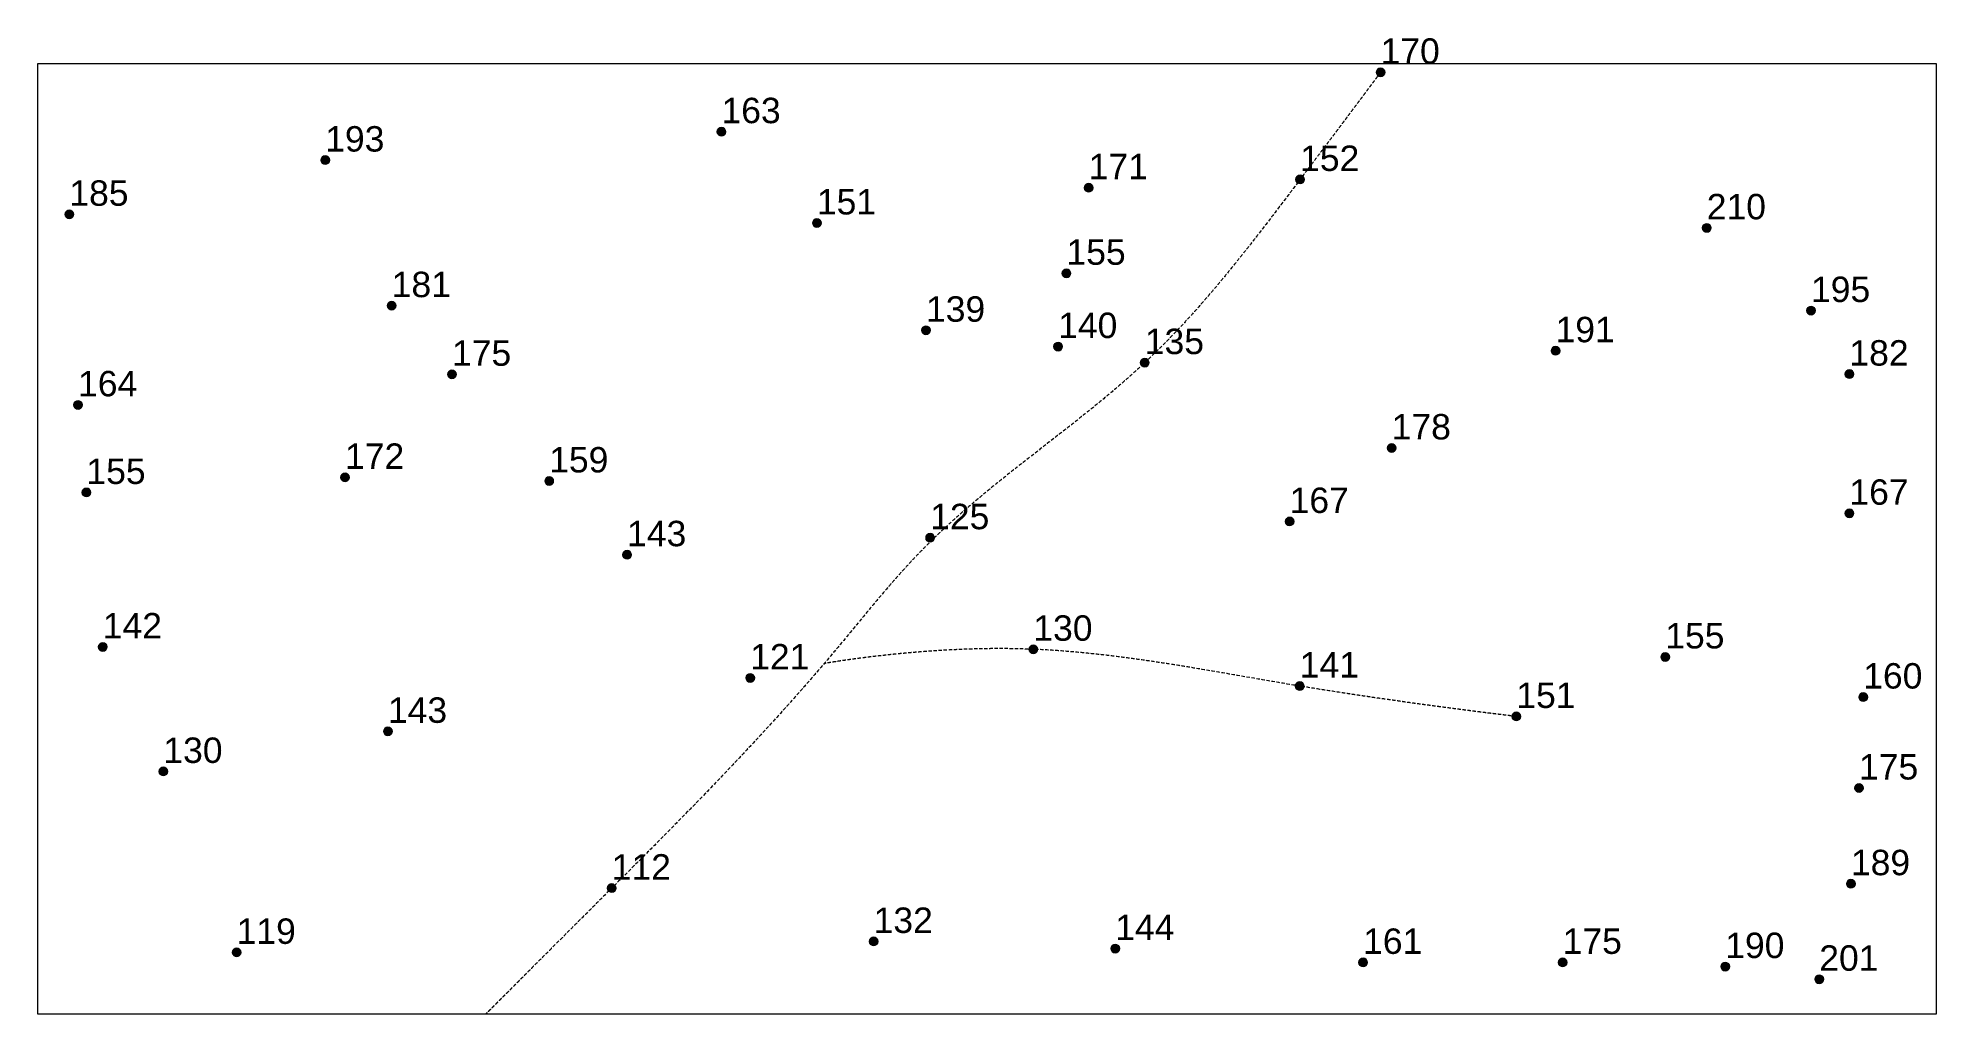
# Model space of a CAD drawing. Header units: millimetres. Extents: x -80003 to 32055, y 90162 to 147752.
import ezdxf

# ---------------------------------------------------------------- set-up
doc = ezdxf.new("R2010")
doc.units = ezdxf.units.MM
doc.header["$MEASUREMENT"] = 0
doc.linetypes.add('Linha Tracejada 2_1', pattern=[300, 200, -100])
for name, color, linetype, lineweight in [('ANT - Linha & Trama_Caneta_No__1', 7, 'Continuous', 13), ('ANT - Linha & Trama_Caneta_No__6', 5, 'Continuous', 13), ('ANT - Linha & Trama_Caneta_No__98', 154, 'Continuous', 13), ('ANT - Texto_Caneta_No__6', 5, 'Continuous', 13)]:
    doc.layers.add(name, color=color, linetype=linetype, lineweight=lineweight)
doc.layers.add('ANT - Linha & Trama_Caneta_No__82', color=7, linetype='Continuous', lineweight=13, true_color=0xaaaaaa)
doc.styles.add('ESTILO_GERADO_1', font='arial.ttf')

msp = doc.modelspace()

# ---------------------------------------------------------------- hatches: boundary and pattern name
at = {"layer": 'ANT - Linha & Trama_Caneta_No__98', "linetype": 'Continuous', "lineweight": 0, "true_color": 0x003060}
for points in [[(-495, 145727, 1), (-986, 145727, 1)], [(-39405, 142221, 1), (-39896, 142221, 1)], [(-62799, 140546, 1), (-63290, 140546, 1)], [(-17726, 138915, 1), (-18217, 138915, 1)], [(-5244, 139404, 1), (-5735, 139404, 1)], [(-77906, 137348, 1), (-78397, 137348, 1)], [(-33773, 136835, 1), (-34264, 136835, 1)], [(18764, 136550, 1), (18273, 136550, 1)], [(-19037, 133865, 1), (-19528, 133865, 1)], [(-58874, 131957, 1), (-59365, 131957, 1)], [(24920, 131668, 1), (24429, 131668, 1)], [(-27330, 130507, 1), (-27821, 130507, 1)], [(-19528, 129544, 1), (-20019, 129544, 1)], [(9836, 129296, 1), (9345, 129296, 1)], [(-55315, 127907, 1), (-55806, 127907, 1)], [(-14414, 128595, 1), (-14904, 128595, 1)], [(27186, 127918, 1), (26695, 127918, 1)], [(-77392, 126106, 1), (-77883, 126106, 1)], [(164, 123562, 1), (-327, 123562, 1)], [(-76898, 120934, 1), (-77389, 120934, 1)], [(-61629, 121825, 1), (-62120, 121825, 1)], [(-49576, 121613, 1), (-50067, 121613, 1)], [(27186, 119706, 1), (26695, 119706, 1)], [(-5863, 119223, 1), (-6354, 119223, 1)], [(-27085, 118264, 1), (-27576, 118264, 1)], [(-44978, 117260, 1), (-45469, 117260, 1)], [(-75931, 111821, 1), (-76422, 111821, 1)], [(-20995, 111682, 1), (-21486, 111682, 1)], [(16314, 111228, 1), (15823, 111228, 1)], [(-37710, 109992, 1), (-38201, 109992, 1)], [(-5265, 109512, 1), (-5756, 109512, 1)], [(28000, 108862, 1), (27509, 108862, 1)], [(7521, 107718, 1), (7030, 107718, 1)], [(-59098, 106839, 1), (-59589, 106839, 1)], [(-72356, 104474, 1), (-72847, 104474, 1)], [(27755, 103495, 1), (27264, 103495, 1)], [(-45884, 97590, 1), (-46375, 97590, 1)], [(27275, 97849, 1), (26784, 97849, 1)], [(-30423, 94443, 1), (-30913, 94443, 1)], [(-16159, 94023, 1), (-16649, 94023, 1)], [(-68028, 93798, 1), (-68519, 93798, 1)], [(-1525, 93206, 1), (-2016, 93206, 1)], [(10257, 93206, 1), (9766, 93206, 1)], [(19854, 92961, 1), (19363, 92961, 1)], [(25406, 92213, 1), (24915, 92213, 1)]]:
    msp.add_hatch(color=148, dxfattribs=at).paths.add_polyline_path(points)

# ---------------------------------------------------------------- linework, layer by layer
at = {"layer": 'ANT - Linha & Trama_Caneta_No__1', "color": 7, "linetype": 'Continuous', "lineweight": 13}
for p, q in [((-80003, 146242), (32055, 146242)), ((-80003, 90162), (-80003, 146242)), ((32055, 146242), (32055, 90162)), ((32055, 90162), (-80003, 90162))]:
    msp.add_line(p, q, dxfattribs=at)
for centre in [(-740, 145727), (-39650, 142221), (-63045, 140546), (-17971, 138915), (-5489, 139404), (-78152, 137348), (-34019, 136835), (18519, 136550), (-19283, 133865), (-59119, 131957), (24674, 131668), (-27576, 130507), (-19774, 129544), (9591, 129296), (-55560, 127907), (-14659, 128595), (26940, 127918), (-77637, 126106), (-82, 123562), (-77144, 120934), (-61874, 121825), (-49822, 121613), (26940, 119706), (-6108, 119223), (-27330, 118264), (-45223, 117260), (-76177, 111821), (-21240, 111682), (16069, 111228), (-37955, 109992), (-5510, 109512), (27755, 108862), (7275, 107718), (-59343, 106839), (-72601, 104474), (27509, 103495), (-46129, 97590), (27030, 97849), (-30668, 94443), (-16404, 94023), (-68274, 93798), (-1770, 93206), (10011, 93206), (19609, 92961), (25161, 92213)]:
    msp.add_circle(centre, 245, dxfattribs=at)
at = {"layer": 'ANT - Linha & Trama_Caneta_No__6', "color": 5, "linetype": 'Linha Tracejada 2_1', "lineweight": 13}
for points, knots in [([(-740, 145727), (-740, 145727), (-3100, 142554), (-5489, 139404), (-8350, 135632), (-11203, 131826), (-14659, 128595), (-18686, 124830), (-23398, 121879), (-27330, 118018), (-29596, 115794), (-31522, 113256), (-33585, 110841), (-37537, 106214), (-41819, 101887), (-46129, 97590), (-49849, 93882), (-53557, 90162), (-53557, 90162)], [0, 0, 0, 0, 1, 1, 1, 2, 2, 2, 3, 3, 3, 4, 4, 4, 5, 5, 5, 6, 6, 6, 6]), ([(7275, 107718), (7275, 107718), (860, 108466), (-5510, 109512), (-10740, 110370), (-15949, 111458), (-21240, 111682), (-27432, 111945), (-33585, 110841), (-33585, 110841)], [0, 0, 0, 0, 1, 1, 1, 2, 2, 2, 3, 3, 3, 3])]:
    msp.add_open_spline(points, degree=3, knots=knots, dxfattribs=at)
at = {"layer": 'ANT - Linha & Trama_Caneta_No__82', "color": 253, "linetype": 'Continuous', "lineweight": 13, "true_color": 0xaaaaaa, "flags": 128}
for points in [[(-495, 145727, 1), (-986, 145727, 1)], [(-39405, 142221, 1), (-39896, 142221, 1)], [(-62799, 140546, 1), (-63290, 140546, 1)], [(-17726, 138915, 1), (-18217, 138915, 1)], [(-5244, 139404, 1), (-5735, 139404, 1)], [(-77906, 137348, 1), (-78397, 137348, 1)], [(-33773, 136835, 1), (-34264, 136835, 1)], [(18764, 136550, 1), (18273, 136550, 1)], [(-19037, 133865, 1), (-19528, 133865, 1)], [(-58874, 131957, 1), (-59365, 131957, 1)], [(24920, 131668, 1), (24429, 131668, 1)], [(-27330, 130507, 1), (-27821, 130507, 1)], [(-19528, 129544, 1), (-20019, 129544, 1)], [(9836, 129296, 1), (9345, 129296, 1)], [(-55315, 127907, 1), (-55806, 127907, 1)], [(-14414, 128595, 1), (-14904, 128595, 1)], [(27186, 127918, 1), (26695, 127918, 1)], [(-77392, 126106, 1), (-77883, 126106, 1)], [(164, 123562, 1), (-327, 123562, 1)], [(-76898, 120934, 1), (-77389, 120934, 1)], [(-61629, 121825, 1), (-62120, 121825, 1)], [(-49576, 121613, 1), (-50067, 121613, 1)], [(27186, 119706, 1), (26695, 119706, 1)], [(-5863, 119223, 1), (-6354, 119223, 1)], [(-27085, 118264, 1), (-27576, 118264, 1)], [(-44978, 117260, 1), (-45469, 117260, 1)], [(-75931, 111821, 1), (-76422, 111821, 1)], [(-20995, 111682, 1), (-21486, 111682, 1)], [(16314, 111228, 1), (15823, 111228, 1)], [(-37710, 109992, 1), (-38201, 109992, 1)], [(-5265, 109512, 1), (-5756, 109512, 1)], [(28000, 108862, 1), (27509, 108862, 1)], [(7521, 107718, 1), (7030, 107718, 1)], [(-59098, 106839, 1), (-59589, 106839, 1)], [(-72356, 104474, 1), (-72847, 104474, 1)], [(27755, 103495, 1), (27264, 103495, 1)], [(-45884, 97590, 1), (-46375, 97590, 1)], [(27275, 97849, 1), (26784, 97849, 1)], [(-30423, 94443, 1), (-30913, 94443, 1)], [(-16159, 94023, 1), (-16649, 94023, 1)], [(-68028, 93798, 1), (-68519, 93798, 1)], [(-1525, 93206, 1), (-2016, 93206, 1)], [(10257, 93206, 1), (9766, 93206, 1)], [(19854, 92961, 1), (19363, 92961, 1)], [(25406, 92213, 1), (24915, 92213, 1)]]:
    msp.add_lwpolyline(points, format="xyb", close=True, dxfattribs=at)

# ---------------------------------------------------------------- texts
at = {"layer": 'ANT - Texto_Caneta_No__6', "color": 5, "linetype": 'Continuous', "lineweight": 13, "char_height": 1500, "attachment_point": 1, "style": 'ESTILO_GERADO_1'}
for s, insert in [('\\A1;{\\pql;\\fArial|b0|i0|c0|p0;\\W1.000000;1\\fArial|b0|i0|c0|p0;\\W1.000000;70}', (-740, 147730)), ('\\A1;{\\pql;\\fArial|b0|i0|c0|p0;\\W1.000000;1\\fArial|b0|i0|c0|p0;\\W1.000000;63}', (-39650, 144225)), ('\\A1;{\\pql;\\fArial|b0|i0|c0|p0;\\W1.000000;1\\fArial|b0|i0|c0|p0;\\W1.000000;93}', (-63045, 142550)), ('\\A1;{\\pql;\\fArial|b0|i0|c0|p0;\\W1.000000;1\\fArial|b0|i0|c0|p0;\\W1.000000;52}', (-5489, 141407)), ('\\A1;{\\pql;\\fArial|b0|i0|c0|p0;\\W1.000000;1\\fArial|b0|i0|c0|p0;\\W1.000000;71}', (-17971, 140918)), ('\\A1;{\\pql;\\fArial|b0|i0|c0|p0;\\W1.000000;185}', (-78152, 139352)), ('\\A1;{\\pql;\\fArial|b0|i0|c0|p0;\\W1.000000;1\\fArial|b0|i0|c0|p0;\\W1.000000;51}', (-34019, 138838)), ('\\A1;{\\pql;\\fArial|b0|i0|c0|p0;\\W1.000000;21\\fArial|b0|i0|c0|p0;\\W1.000000;0}', (18519, 138553)), ('\\A1;{\\pql;\\fArial|b0|i0|c0|p0;\\W1.000000;1\\fArial|b0|i0|c0|p0;\\W1.000000;55}', (-19283, 135869)), ('\\A1;{\\pql;\\fArial|b0|i0|c0|p0;\\W1.000000;1\\fArial|b0|i0|c0|p0;\\W1.000000;81}', (-59119, 133960)), ('\\A1;{\\pql;\\fArial|b0|i0|c0|p0;\\W1.000000;19\\fArial|b0|i0|c0|p0;\\W1.000000;5}', (24674, 133671)), ('\\A1;{\\pql;\\fArial|b0|i0|c0|p0;\\W1.000000;1\\fArial|b0|i0|c0|p0;\\W1.000000;39}', (-27576, 132510)), ('\\A1;{\\pql;\\fArial|b0|i0|c0|p0;\\W1.000000;1\\fArial|b0|i0|c0|p0;\\W1.000000;40}', (-19774, 131547)), ('\\A1;{\\pql;\\fArial|b0|i0|c0|p0;\\W1.000000;191}', (9591, 131299)), ('\\A1;{\\pql;\\fArial|b0|i0|c0|p0;\\W1.000000;1\\fArial|b0|i0|c0|p0;\\W1.000000;35}', (-14659, 130598)), ('\\A1;{\\pql;\\fArial|b0|i0|c0|p0;\\W1.000000;1\\fArial|b0|i0|c0|p0;\\W1.000000;75}', (-55560, 129910)), ('\\A1;{\\pql;\\fArial|b0|i0|c0|p0;\\W1.000000;1\\fArial|b0|i0|c0|p0;\\W1.000000;82}', (26940, 129922)), ('\\A1;{\\pql;\\fArial|b0|i0|c0|p0;\\W1.000000;1\\fArial|b0|i0|c0|p0;\\W1.000000;64}', (-77637, 128109)), ('\\A1;{\\pql;\\fArial|b0|i0|c0|p0;\\W1.000000;1\\fArial|b0|i0|c0|p0;\\W1.000000;78}', (-82, 125565)), ('\\A1;{\\pql;\\fArial|b0|i0|c0|p0;\\W1.000000;1\\fArial|b0|i0|c0|p0;\\W1.000000;72}', (-61874, 123828)), ('\\A1;{\\pql;\\fArial|b0|i0|c0|p0;\\W1.000000;1\\fArial|b0|i0|c0|p0;\\W1.000000;59}', (-49822, 123616)), ('\\A1;{\\pql;\\fArial|b0|i0|c0|p0;\\W1.000000;1\\fArial|b0|i0|c0|p0;\\W1.000000;55}', (-77144, 122937)), ('\\A1;{\\pql;\\fArial|b0|i0|c0|p0;\\W1.000000;1\\fArial|b0|i0|c0|p0;\\W1.000000;67}', (-6108, 121226)), ('\\A1;{\\pql;\\fArial|b0|i0|c0|p0;\\W1.000000;1\\fArial|b0|i0|c0|p0;\\W1.000000;67}', (26940, 121710)), ('\\A1;{\\pql;\\fArial|b0|i0|c0|p0;\\W1.000000;1\\fArial|b0|i0|c0|p0;\\W1.000000;25}', (-27330, 120267)), ('\\A1;{\\pql;\\fArial|b0|i0|c0|p0;\\W1.000000;1\\fArial|b0|i0|c0|p0;\\W1.000000;43}', (-45223, 119263)), ('\\A1;{\\pql;\\fArial|b0|i0|c0|p0;\\W1.000000;1\\fArial|b0|i0|c0|p0;\\W1.000000;4\\fArial|b0|i0|c0|p0;\\W1.000000;2}', (-76177, 113824)), ('\\A1;{\\pql;\\fArial|b0|i0|c0|p0;\\W1.000000;1\\fArial|b0|i0|c0|p0;\\W1.000000;30}', (-21240, 113686)), ('\\A1;{\\pql;\\fArial|b0|i0|c0|p0;\\W1.000000;1\\fArial|b0|i0|c0|p0;\\W1.000000;55}', (16069, 113231)), ('\\A1;{\\pql;\\fArial|b0|i0|c0|p0;\\W1.000000;1\\fArial|b0|i0|c0|p0;\\W1.000000;21}', (-37955, 111995)), ('\\A1;{\\pql;\\fArial|b0|i0|c0|p0;\\W1.000000;1\\fArial|b0|i0|c0|p0;\\W1.000000;4\\fArial|b0|i0|c0|p0;\\W1.000000;1}', (-5510, 111515)), ('\\A1;{\\pql;\\fArial|b0|i0|c0|p0;\\W1.000000;1\\fArial|b0|i0|c0|p0;\\W1.000000;60}', (27755, 110866)), ('\\A1;{\\pql;\\fArial|b0|i0|c0|p0;\\W1.000000;14\\fArial|b0|i0|c0|p0;\\W1.000000;3}', (-59343, 108843)), ('\\A1;{\\pql;\\fArial|b0|i0|c0|p0;\\W1.000000;15\\fArial|b0|i0|c0|p0;\\W1.000000;1}', (7275, 109721)), ('\\A1;{\\pql;\\fArial|b0|i0|c0|p0;\\W1.000000;1\\fArial|b0|i0|c0|p0;\\W1.000000;30}', (-72601, 106477)), ('\\A1;{\\pql;\\fArial|b0|i0|c0|p0;\\W1.000000;1\\fArial|b0|i0|c0|p0;\\W1.000000;75}', (27509, 105498)), ('\\A1;{\\pql;\\fArial|b0|i0|c0|p0;\\W1.000000;189}', (27030, 99852)), ('\\A1;{\\pql;\\fArial|b0|i0|c0|p0;\\W1.000000;11\\fArial|b0|i0|c0|p0;\\W1.000000;2}', (-46129, 99593)), ('\\A1;{\\pql;\\fArial|b0|i0|c0|p0;\\W1.000000;13\\fArial|b0|i0|c0|p0;\\W1.000000;2}', (-30668, 96446)), ('\\A1;{\\pql;\\fArial|b0|i0|c0|p0;\\W1.000000;1\\fArial|b0|i0|c0|p0;\\W1.000000;19}', (-68274, 95801)), ('\\A1;{\\pql;\\fArial|b0|i0|c0|p0;\\W1.000000;1\\fArial|b0|i0|c0|p0;\\W1.000000;44}', (-16404, 96027)), ('\\A1;{\\pql;\\fArial|b0|i0|c0|p0;\\W1.000000;1\\fArial|b0|i0|c0|p0;\\W1.000000;6\\fArial|b0|i0|c0|p0;\\W1.000000;1}', (-1770, 95210)), ('\\A1;{\\pql;\\fArial|b0|i0|c0|p0;\\W1.000000;1\\fArial|b0|i0|c0|p0;\\W1.000000;75}', (10011, 95210)), ('\\A1;{\\pql;\\fArial|b0|i0|c0|p0;\\W1.000000;1\\fArial|b0|i0|c0|p0;\\W1.000000;90}', (19609, 94964)), ('\\A1;{\\pql;\\fArial|b0|i0|c0|p0;\\W1.000000;201}', (25161, 94216))]:
    msp.add_mtext(s, dxfattribs=dict(at, insert=insert))

doc.saveas('drawing.dxf')
